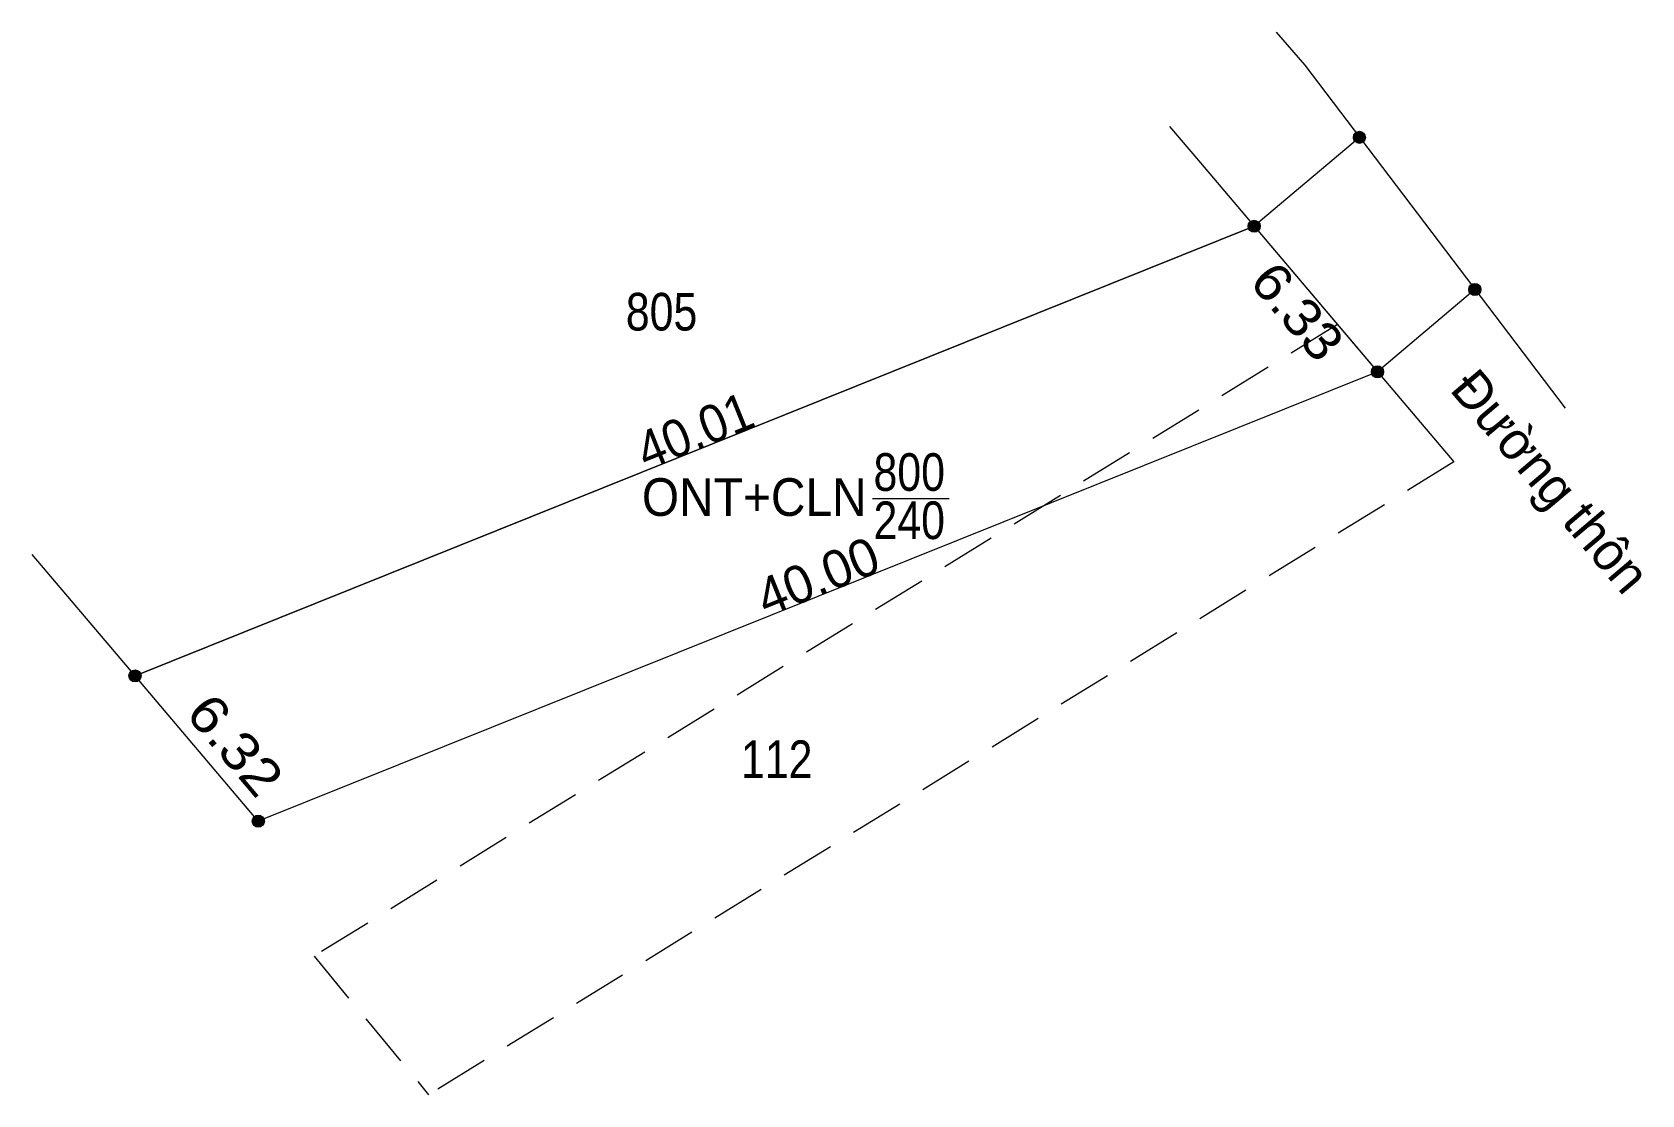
# Model space of a CAD drawing. Header units: metres. Extents: x 548793 to 548908, y 1838802 to 1839188.
# Drawn here: x 548854.6 to 548908, y 1838801.8 to 1838837 of the extents above.
import ezdxf
from ezdxf.enums import TextEntityAlignment as Align

# ---------------------------------------------------------------- set-up
doc = ezdxf.new("R2010")
doc.units = ezdxf.units.M
doc.header["$LTSCALE"] = 0.6
doc.linetypes.add('MEDIUM_DASHED', pattern=[4.5, 3, -1.5])
for name, color, linetype, lineweight in [('1', 7, 'Continuous', 13), ('23', 7, 'Continuous', 13), ('36', 7, 'Continuous', 13), ('63', 7, 'Continuous', 13)]:
    doc.layers.add(name, color=color, linetype=linetype, lineweight=lineweight)

msp = doc.modelspace()

# ---------------------------------------------------------------- hatches: boundary and pattern name
at = {"layer": '63'}
for points in [[(548898.82, 1838833.52, 1), (548898.42, 1838833.52, 1)], [(548895.33, 1838830.57, 1), (548894.93, 1838830.57, 1)], [(548902.65, 1838828.47, 1), (548902.25, 1838828.47, 1)], [(548899.42, 1838825.74, 1), (548899.02, 1838825.74, 1)], [(548858.21, 1838815.65, 1), (548857.81, 1838815.65, 1)], [(548862.3, 1838810.83, 1), (548861.9, 1838810.83, 1)]]:
    msp.add_hatch(color=256, dxfattribs=at).paths.add_polyline_path(points)

# ---------------------------------------------------------------- linework, layer by layer
at = {"layer": '1'}
msp.add_lwpolyline([(548895.13, 1838830.57), (548899.22, 1838825.74), (548862.1, 1838810.83), (548858.01, 1838815.65)], close=True, dxfattribs=at)
at = {"layer": '23'}
msp.add_line((548893.35, 1838832.67), (548901.75, 1838822.75), dxfattribs=at)
msp.add_line((548893.35, 1838832.67), (548901.75, 1838822.75), dxfattribs=at)
for points in [[(548895.86, 1838837.01), (548896.81, 1838835.91), (548905.45, 1838824.53)], [(548892.32, 1838833.88), (548893.35, 1838832.67), (548901.75, 1838822.75)]]:
    msp.add_lwpolyline(points, dxfattribs=at)
at = {"layer": '36'}
for p, q in [((548895.13, 1838830.57), (548858.01, 1838815.65)), ((548899.22, 1838825.74), (548862.1, 1838810.83)), ((548899.22, 1838825.74), (548862.1, 1838810.83))]:
    msp.add_line(p, q, dxfattribs=at)
at = {"layer": '36', "linetype": 'MEDIUM_DASHED'}
msp.add_line((548901.75, 1838822.75), (548867.75, 1838801.75), dxfattribs=at)
msp.add_lwpolyline([(548897.89, 1838827.31), (548863.95, 1838806.35), (548867.75, 1838801.75)], dxfattribs=at)
at = {"layer": '36'}
msp.add_lwpolyline([(548862.1, 1838810.83), (548858.01, 1838815.65), (548854.6, 1838819.68)], dxfattribs=at)
at = {"layer": '63'}
for p, q in [((548898.62, 1838833.52), (548895.13, 1838830.57)), ((548902.45, 1838828.47), (548899.22, 1838825.74)), ((548882.47, 1838821.54), (548885.01, 1838821.54))]:
    msp.add_line(p, q, dxfattribs=at)
for centre in [(548898.62, 1838833.52), (548895.13, 1838830.57), (548902.45, 1838828.47), (548899.22, 1838825.74), (548858.01, 1838815.65), (548862.1, 1838810.83)]:
    msp.add_circle(centre, 0.2, dxfattribs=at)

# ---------------------------------------------------------------- texts
at = {"layer": '1'}
for s, width, p in [('805', 0.85, (548875.475, 1838827.11)), ('800', 0.85, (548883.69, 1838821.79)), ('ONT+CLN', 0.95, (548878.55, 1838820.96)), ('240', 0.85, (548883.69, 1838820.19)), ('112', 0.85, (548879.295, 1838812.26))]:
    msp.add_text(s, height=1.25, dxfattribs=dict(at, width=width)).set_placement(p, align=Align.CENTER)
at = {"layer": '63'}
for s, rotation, width, p in [('6.33', 310.258, 1.1, (548896.0888, 1838827.3389)), ('40.01', 21.897, 0.95, (548876.8119, 1838823.2044)), ('6.32', 310.316, 1.15, (548860.858, 1838812.9493))]:
    msp.add_text(s, height=1.25, rotation=rotation, dxfattribs=dict(at, width=width)).set_placement(p, align=Align.CENTER)
for s, rotation, p in [('Đường thôn', 310.258, (548904.4904, 1838821.7039)), ('40.00', 21.884, (548880.887, 1838818.37))]:
    msp.add_text(s, height=1.25, rotation=rotation, dxfattribs=at).set_placement(p, align=Align.CENTER)

doc.saveas('drawing.dxf')
